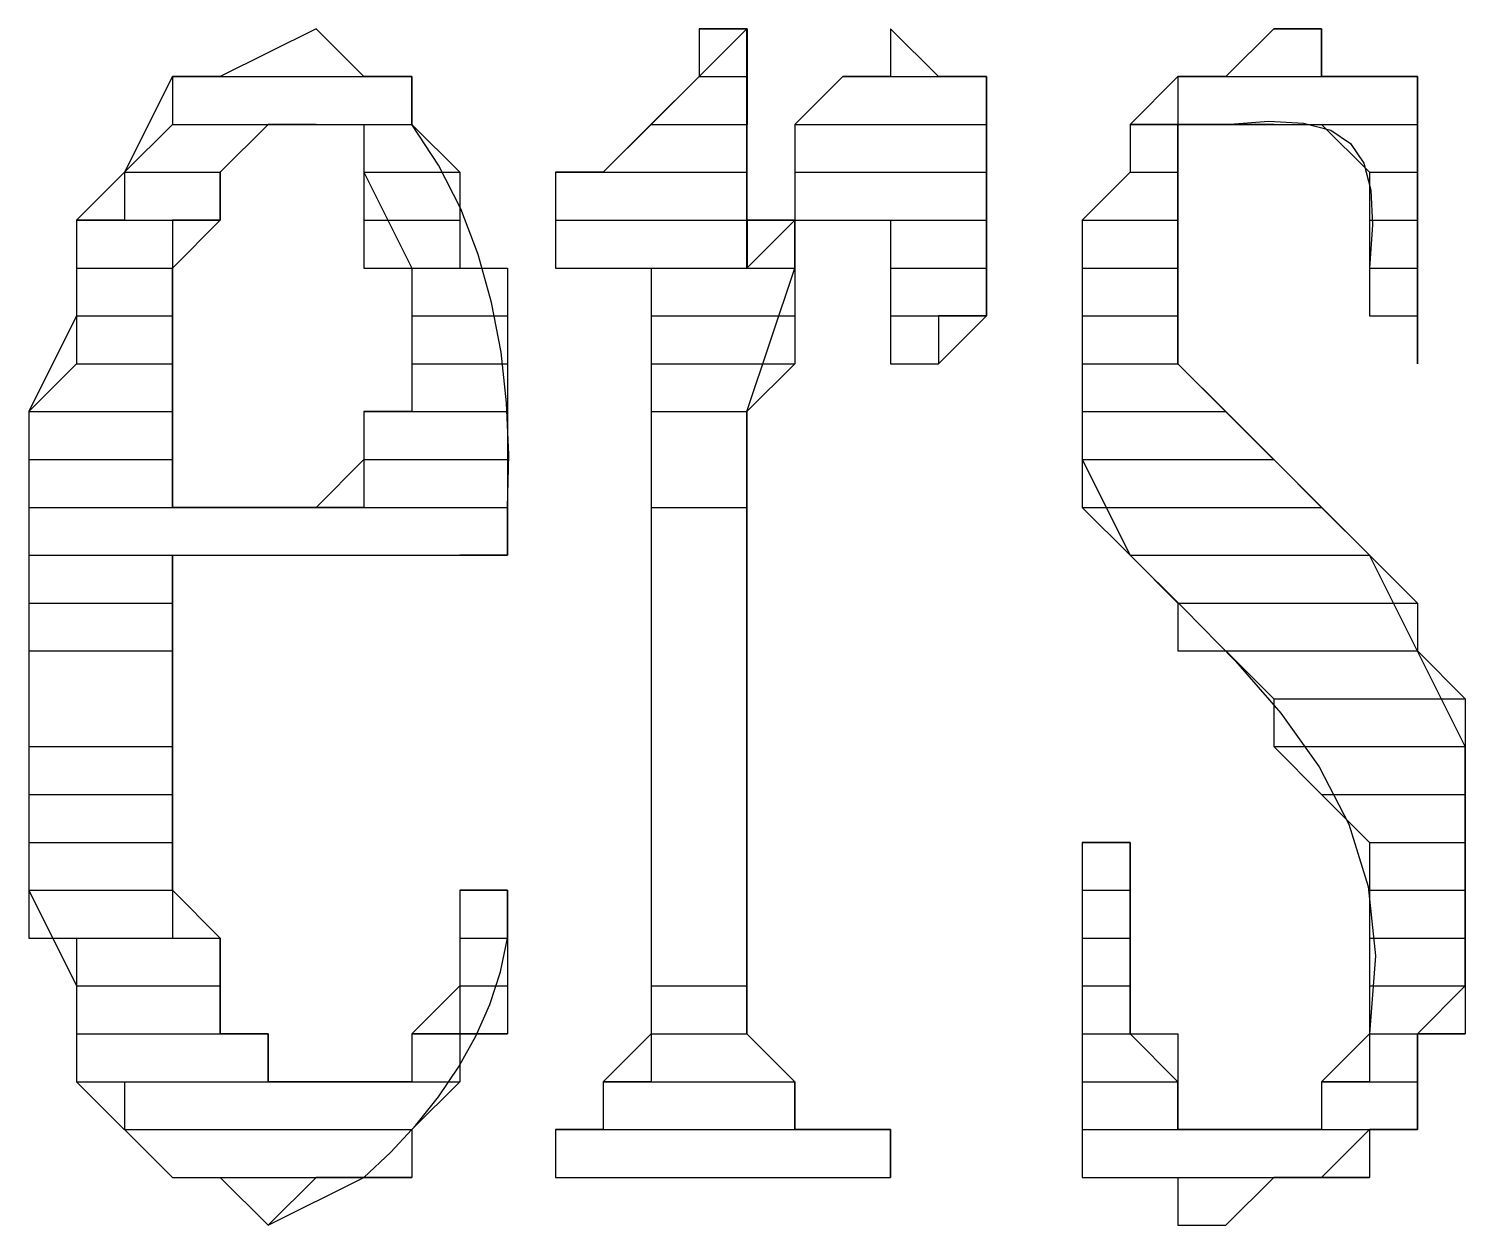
# Model space of a CAD drawing. Header units: metres. Extents: x 45 to 1207, y 17 to 774.
# Drawn here: x 1036.56 to 1043.76, y 38.16 to 44.16 of the extents above; entities that cross this region are included whole.
import ezdxf

# ---------------------------------------------------------------- set-up
doc = ezdxf.new("R2010")
doc.units = ezdxf.units.M

msp = doc.modelspace()

# ---------------------------------------------------------------- linework, layer by layer
for p, q in [((1038, 44.16), (1037.52, 43.92)), ((1038, 44.16), (1037.52, 43.92)), ((1038.24, 43.92), (1038, 44.16)), ((1040.1599, 44.16), (1039.4399, 43.44)), ((1040.16, 44.16), (1039.92, 44.16)), ((1039.92, 44.16), (1039.92, 43.92)), ((1039.92, 44.16), (1040.16, 44.16)), ((1040.1599, 42.96), (1040.1599, 44.16)), ((1040.16, 44.16), (1040.16, 44.16)), ((1040.16, 44.16), (1040.16, 44.16)), ((1040.16, 44.16), (1040.16, 43.92)), ((1041.1199, 43.92), (1040.8799, 44.16)), ((1040.8799, 44.16), (1040.8799, 43.92)), ((1040.88, 44.16), (1040.88, 43.92)), ((1042.7999, 44.16), (1042.5599, 43.92)), ((1042.8, 44.16), (1042.5601, 43.92)), ((1043.0399, 44.16), (1042.7999, 44.16)), ((1042.8, 44.16), (1043.04, 44.16)), ((1042.8, 44.16), (1043.04, 44.16)), ((1042.8, 44.16), (1043.04, 44.16)), ((1042.8, 44.16), (1043.04, 44.16)), ((1043.0399, 43.92), (1043.0399, 44.16)), ((1043.04, 44.16), (1043.04, 43.92)), ((1037.28, 43.92), (1037.0399, 43.44)), ((1037.52, 43.92), (1037.28, 43.92)), ((1037.28, 43.92), (1038.48, 43.92)), ((1037.28, 43.92), (1037.28, 43.68)), ((1037.28, 43.92), (1038.48, 43.92)), ((1037.52, 43.92), (1037.28, 43.92)), ((1037.52, 43.92), (1038.24, 43.92)), ((1037.52, 43.92), (1038.48, 43.92)), ((1037.52, 43.92), (1038.48, 43.92)), ((1037.52, 43.92), (1038.48, 43.92)), ((1038.48, 43.92), (1038.24, 43.92)), ((1038.48, 43.92), (1038.48, 43.68)), ((1038.48, 43.68), (1038.48, 43.92)), ((1039.92, 43.92), (1039.6801, 43.68)), ((1039.92, 43.92), (1040.16, 43.92)), ((1039.92, 43.92), (1040.16, 43.92)), ((1039.92, 43.92), (1040.16, 43.92)), ((1039.92, 43.92), (1040.16, 43.92)), ((1039.92, 43.92), (1040.16, 43.92)), ((1039.92, 43.92), (1040.16, 43.92)), ((1039.92, 43.92), (1040.16, 43.92)), ((1039.92, 43.92), (1040.16, 43.92)), ((1039.92, 43.92), (1040.16, 43.92)), ((1039.92, 43.92), (1040.16, 43.92)), ((1039.92, 43.92), (1040.16, 43.92)), ((1039.92, 43.92), (1040.16, 43.92)), ((1039.92, 43.92), (1040.16, 43.92)), ((1039.92, 43.92), (1040.16, 43.92)), ((1039.92, 43.92), (1040.16, 43.92)), ((1039.92, 43.92), (1040.16, 43.92)), ((1040.16, 43.92), (1040.16, 43.68)), ((1040.6399, 43.92), (1040.3999, 43.68)), ((1040.64, 43.92), (1040.4, 43.68)), ((1040.8799, 43.92), (1040.6399, 43.92)), ((1040.88, 43.92), (1040.64, 43.92)), ((1040.64, 43.92), (1041.12, 43.92)), ((1040.64, 43.92), (1041.36, 43.92)), ((1040.64, 43.92), (1041.36, 43.92)), ((1040.64, 43.92), (1041.36, 43.92)), ((1040.64, 43.92), (1041.36, 43.92)), ((1040.64, 43.92), (1041.36, 43.92)), ((1040.64, 43.92), (1041.36, 43.92)), ((1040.64, 43.92), (1041.36, 43.92)), ((1040.64, 43.92), (1041.36, 43.92)), ((1040.64, 43.92), (1041.36, 43.92)), ((1040.88, 43.92), (1041.12, 43.92)), ((1040.88, 43.92), (1041.12, 43.92)), ((1040.88, 43.92), (1041.12, 43.92)), ((1040.88, 43.92), (1041.12, 43.92)), ((1040.88, 43.92), (1041.12, 43.92)), ((1040.88, 43.92), (1041.12, 43.92)), ((1041.3599, 43.92), (1041.1199, 43.92)), ((1041.3599, 42.72), (1041.3599, 43.92)), ((1041.36, 43.92), (1041.36, 43.68)), ((1042.3199, 43.92), (1042.08, 43.68)), ((1042.5599, 43.92), (1042.3199, 43.92)), ((1042.5601, 43.92), (1042.3201, 43.92)), ((1042.3201, 43.92), (1043.52, 43.92)), ((1042.3201, 43.92), (1043.52, 43.92)), ((1042.3201, 43.92), (1043.52, 43.92)), ((1042.3201, 43.92), (1042.3201, 43.68)), ((1042.3201, 43.92), (1043.52, 43.92)), ((1042.5601, 43.92), (1043.04, 43.92)), ((1042.5601, 43.92), (1043.28, 43.92)), ((1042.5601, 43.92), (1043.28, 43.92)), ((1042.5601, 43.92), (1043.28, 43.92)), ((1042.5601, 43.92), (1043.28, 43.92)), ((1042.5601, 43.92), (1043.52, 43.92)), ((1042.5601, 43.92), (1043.52, 43.92)), ((1042.5601, 43.92), (1043.52, 43.92)), ((1042.5601, 43.92), (1043.52, 43.92)), ((1042.5601, 43.92), (1043.52, 43.92)), ((1043.52, 43.92), (1043.0399, 43.92)), ((1043.52, 43.92), (1043.52, 43.68)), ((1043.52, 42.48), (1043.52, 43.92)), ((1037.28, 43.68), (1037.04, 43.44)), ((1037.28, 43.68), (1038.48, 43.68)), ((1037.28, 43.68), (1037.76, 43.68)), ((1037.28, 43.68), (1038, 43.68)), ((1037.28, 43.68), (1037.76, 43.68)), ((1037.28, 43.68), (1037.76, 43.68)), ((1037.28, 43.68), (1037.76, 43.68)), ((1037.76, 43.68), (1037.52, 43.44)), ((1037.52, 43.44), (1037.76, 43.68)), ((1038, 43.68), (1037.76, 43.68)), ((1037.76, 43.68), (1038.24, 43.68)), ((1038, 43.68), (1038.48, 43.68)), ((1038, 43.68), (1038.48, 43.68)), ((1038, 43.68), (1038.48, 43.68)), ((1038, 43.68), (1038.48, 43.68)), ((1038.24, 43.68), (1038.24, 43.44)), ((1038.24, 43.68), (1038.48, 43.68)), ((1038.24, 43.68), (1038.24, 43.44)), ((1038.48, 43.68), (1038.72, 43.44)), ((1039.6799, 43.68), (1039.4399, 43.44)), ((1039.6799, 43.68), (1040.1599, 43.68)), ((1039.6799, 43.68), (1040.1599, 43.68)), ((1039.6799, 43.68), (1040.1599, 43.68)), ((1039.6801, 43.68), (1040.16, 43.68)), ((1040.1599, 43.68), (1040.1599, 43.44)), ((1040.3999, 43.68), (1040.3999, 43.2)), ((1040.4, 43.68), (1041.36, 43.68)), ((1040.4, 43.68), (1041.36, 43.68)), ((1040.4, 43.68), (1041.36, 43.68)), ((1040.4, 43.68), (1040.4, 43.44)), ((1040.4, 43.68), (1041.36, 43.68)), ((1041.36, 43.68), (1041.36, 43.44)), ((1042.08, 43.68), (1042.5599, 43.68)), ((1042.08, 43.68), (1042.5599, 43.68)), ((1042.08, 43.68), (1042.3199, 43.68)), ((1042.08, 43.68), (1042.5599, 43.68)), ((1042.08, 43.68), (1042.3199, 43.68)), ((1042.08, 43.68), (1042.3199, 43.68)), ((1042.08, 43.68), (1042.08, 43.44)), ((1042.08, 43.68), (1042.3199, 43.68)), ((1042.08, 43.68), (1042.08, 43.44)), ((1042.3201, 43.68), (1042.0801, 43.68)), ((1042.0801, 43.68), (1042.5601, 43.68)), ((1042.5599, 43.68), (1042.3199, 43.68)), ((1042.3199, 43.68), (1042.3199, 43.44)), ((1042.3199, 42.48), (1042.3199, 43.68)), ((1042.3199, 43.68), (1042.5599, 43.68)), ((1042.3201, 43.68), (1043.52, 43.68)), ((1042.3201, 43.68), (1042.8, 43.68)), ((1042.8, 43.68), (1042.5601, 43.68)), ((1042.8, 43.68), (1043.52, 43.68)), ((1042.8, 43.68), (1043.52, 43.68)), ((1043.04, 43.68), (1043.52, 43.68)), ((1043.04, 43.68), (1043.52, 43.68)), ((1043.04, 43.68), (1043.52, 43.68)), ((1043.04, 43.68), (1043.52, 43.68)), ((1043.04, 43.68), (1043.52, 43.68)), ((1043.04, 43.68), (1043.52, 43.68)), ((1043.04, 43.68), (1043.28, 43.44)), ((1043.04, 43.68), (1043.52, 43.68)), ((1043.52, 43.68), (1043.52, 43.44)), ((1037.0399, 43.44), (1036.7999, 43.2)), ((1037.04, 43.44), (1037.52, 43.44)), ((1037.04, 43.44), (1037.52, 43.44)), ((1037.04, 43.44), (1037.52, 43.44)), ((1037.04, 43.44), (1037.52, 43.44)), ((1037.04, 43.44), (1037.52, 43.44)), ((1037.04, 43.44), (1037.04, 43.2)), ((1037.04, 43.44), (1037.52, 43.44)), ((1037.52, 43.44), (1037.52, 43.2)), ((1037.52, 43.2), (1037.52, 43.44)), ((1038.24, 43.44), (1038.72, 43.44)), ((1038.24, 43.44), (1038.72, 43.44)), ((1038.24, 43.44), (1038.72, 43.44)), ((1038.24, 43.44), (1038.72, 43.44)), ((1038.24, 43.44), (1038.72, 43.44)), ((1038.24, 43.44), (1038.24, 43.2)), ((1038.24, 43.44), (1038.72, 43.44)), ((1038.24, 43.44), (1038.48, 42.96)), ((1038.72, 43.44), (1038.72, 43.2)), ((1039.4399, 43.44), (1039.2, 43.44)), ((1039.2, 43.44), (1040.1599, 43.44)), ((1039.2, 43.44), (1039.2, 43.2)), ((1039.2, 43.44), (1040.1599, 43.44)), ((1039.4399, 43.44), (1039.2, 43.44)), ((1039.2, 43.44), (1039.2, 42.96)), ((1039.4399, 43.44), (1040.1599, 43.44)), ((1039.4399, 43.44), (1040.1599, 43.44)), ((1039.4399, 43.44), (1040.1599, 43.44)), ((1039.4399, 43.44), (1040.1599, 43.44)), ((1040.1599, 43.44), (1040.1599, 43.2)), ((1040.4, 43.44), (1041.36, 43.44)), ((1040.4, 43.44), (1041.36, 43.44)), ((1040.4, 43.44), (1041.36, 43.44)), ((1040.4, 43.44), (1041.36, 43.44)), ((1040.4, 43.44), (1041.36, 43.44)), ((1040.4, 43.44), (1040.4, 43.2)), ((1040.4, 43.44), (1041.36, 43.44)), ((1041.36, 43.44), (1041.36, 43.2)), ((1042.08, 43.44), (1041.84, 43.2)), ((1042.08, 43.44), (1041.84, 43.2)), ((1042.08, 43.44), (1042.3199, 43.44)), ((1042.08, 43.44), (1042.3199, 43.44)), ((1042.08, 43.44), (1042.3199, 43.44)), ((1042.08, 43.44), (1042.3199, 43.44)), ((1042.08, 43.44), (1042.3199, 43.44)), ((1042.08, 43.44), (1042.3199, 43.44)), ((1042.3199, 43.44), (1042.3199, 43.2)), ((1043.28, 43.44), (1043.52, 43.44)), ((1043.28, 43.44), (1043.52, 43.44)), ((1043.28, 43.44), (1043.52, 43.44)), ((1043.28, 43.44), (1043.52, 43.44)), ((1043.28, 43.44), (1043.52, 43.44)), ((1043.28, 43.44), (1043.28, 43.2)), ((1043.28, 43.44), (1043.52, 43.44)), ((1043.52, 43.44), (1043.52, 43.2)), ((1036.7999, 43.2), (1036.7999, 42.72)), ((1037.04, 43.2), (1036.8, 43.2)), ((1036.8, 43.2), (1037.28, 43.2)), ((1036.8, 43.2), (1036.8, 42.96)), ((1036.8, 43.2), (1037.28, 43.2)), ((1037.04, 43.2), (1037.52, 43.2)), ((1037.04, 43.2), (1037.52, 43.2)), ((1037.52, 43.2), (1037.28, 43.2)), ((1037.28, 43.2), (1037.28, 42.96)), ((1037.28, 42.96), (1037.52, 43.2)), ((1038.24, 43.2), (1038.72, 43.2)), ((1038.24, 43.2), (1038.72, 43.2)), ((1038.24, 43.2), (1038.72, 43.2)), ((1038.24, 43.2), (1038.24, 42.96)), ((1038.24, 43.2), (1038.72, 43.2)), ((1038.72, 43.2), (1038.72, 42.96)), ((1039.2, 43.2), (1040.1599, 43.2)), ((1039.2, 43.2), (1040.1599, 43.2)), ((1039.2, 43.2), (1040.1599, 43.2)), ((1039.2, 43.2), (1040.1599, 43.2)), ((1039.2, 43.2), (1040.1599, 43.2)), ((1039.2, 43.2), (1040.1599, 43.2)), ((1039.2, 43.2), (1040.1599, 43.2)), ((1039.2, 43.2), (1040.1599, 43.2)), ((1039.2, 43.2), (1040.1599, 43.2)), ((1039.2, 43.2), (1040.1599, 43.2)), ((1039.2, 43.2), (1040.1599, 43.2)), ((1039.2, 43.2), (1039.2, 42.96)), ((1039.2, 43.2), (1040.1599, 43.2)), ((1040.1599, 43.2), (1040.1599, 42.96)), ((1040.3999, 43.2), (1040.1599, 42.96)), ((1040.4, 43.2), (1040.16, 43.2)), ((1040.16, 43.2), (1040.4, 43.2)), ((1040.16, 43.2), (1040.4, 43.2)), ((1040.16, 43.2), (1040.16, 42.96)), ((1040.16, 43.2), (1040.4, 43.2)), ((1040.3999, 42.96), (1040.3999, 43.2)), ((1040.3999, 43.2), (1040.8799, 43.2)), ((1040.4, 43.2), (1041.36, 43.2)), ((1040.4, 43.2), (1040.64, 43.2)), ((1040.4, 43.2), (1040.64, 43.2)), ((1040.4, 43.2), (1040.64, 43.2)), ((1040.4, 43.2), (1040.64, 43.2)), ((1040.4, 43.2), (1040.64, 43.2)), ((1040.4, 43.2), (1040.64, 43.2)), ((1040.4, 43.2), (1040.64, 43.2)), ((1040.4, 43.2), (1040.4, 42.96)), ((1040.64, 43.2), (1041.36, 43.2)), ((1040.64, 43.2), (1041.36, 43.2)), ((1040.64, 43.2), (1041.36, 43.2)), ((1040.64, 43.2), (1041.36, 43.2)), ((1040.64, 43.2), (1041.36, 43.2)), ((1040.64, 43.2), (1041.36, 43.2)), ((1040.64, 43.2), (1041.36, 43.2)), ((1040.64, 43.2), (1041.36, 43.2)), ((1040.8799, 43.2), (1040.8799, 42.48)), ((1040.88, 43.2), (1041.36, 43.2)), ((1040.88, 43.2), (1041.36, 43.2)), ((1040.88, 43.2), (1040.88, 42.96)), ((1040.88, 43.2), (1041.36, 43.2)), ((1041.36, 43.2), (1041.36, 42.96)), ((1041.84, 43.2), (1042.3199, 43.2)), ((1041.84, 43.2), (1042.3199, 43.2)), ((1041.84, 43.2), (1042.3199, 43.2)), ((1041.84, 43.2), (1042.3199, 43.2)), ((1041.84, 43.2), (1042.3199, 43.2)), ((1041.84, 43.2), (1041.84, 42.96)), ((1041.84, 43.2), (1042.3199, 43.2)), ((1041.84, 43.2), (1041.84, 42)), ((1042.3199, 43.2), (1042.3199, 42.96)), ((1043.28, 43.2), (1043.52, 43.2)), ((1043.28, 43.2), (1043.52, 43.2)), ((1043.28, 43.2), (1043.52, 43.2)), ((1043.28, 43.2), (1043.52, 43.2)), ((1043.28, 43.2), (1043.52, 43.2)), ((1043.28, 43.2), (1043.28, 42.96)), ((1043.28, 43.2), (1043.52, 43.2)), ((1043.52, 43.2), (1043.52, 42.96)), ((1036.8, 42.96), (1037.28, 42.96)), ((1036.8, 42.96), (1037.28, 42.96)), ((1036.8, 42.96), (1037.28, 42.96)), ((1036.8, 42.96), (1036.8, 42.72)), ((1036.8, 42.96), (1037.28, 42.96)), ((1037.28, 42.96), (1037.28, 42.72)), ((1037.28, 41.76), (1037.28, 42.96)), ((1038.24, 42.96), (1038.72, 42.96)), ((1038.24, 42.96), (1038.96, 42.96)), ((1038.24, 42.96), (1038.96, 42.96)), ((1038.48, 42.96), (1038.48, 42.72)), ((1038.48, 42.96), (1038.96, 42.96)), ((1038.48, 42.96), (1038.48, 42.48)), ((1038.96, 42.96), (1038.96, 42.72)), ((1039.2, 42.96), (1040.1599, 42.96)), ((1039.2, 42.96), (1040.1599, 42.96)), ((1039.2, 42.96), (1040.1599, 42.96)), ((1039.2, 42.96), (1040.1599, 42.96)), ((1039.2, 42.96), (1040.1599, 42.96)), ((1039.2, 42.96), (1039.6799, 42.96)), ((1039.4399, 42.96), (1040.1599, 42.96)), ((1039.4399, 42.96), (1040.1599, 42.96)), ((1039.4399, 42.96), (1040.1599, 42.96)), ((1039.4399, 42.96), (1040.1599, 42.96)), ((1039.4399, 42.96), (1040.1599, 42.96)), ((1039.4399, 42.96), (1040.1599, 42.96)), ((1039.4399, 42.96), (1040.1599, 42.96)), ((1039.4399, 42.96), (1040.1599, 42.96)), ((1039.6799, 42.96), (1040.1599, 42.96)), ((1039.6799, 42.96), (1040.1599, 42.96)), ((1039.6799, 42.96), (1040.1599, 42.96)), ((1039.6799, 42.96), (1040.1599, 42.96)), ((1039.6799, 42.96), (1039.6799, 42.72)), ((1039.6799, 42.96), (1040.3999, 42.96)), ((1039.6799, 42.96), (1039.6799, 39.12)), ((1040.1599, 42.24), (1040.3999, 42.96)), ((1040.16, 42.96), (1040.4, 42.96)), ((1040.16, 42.96), (1040.4, 42.96)), ((1040.16, 42.96), (1040.4, 42.96)), ((1040.16, 42.96), (1040.4, 42.96)), ((1040.16, 42.96), (1040.4, 42.96)), ((1040.16, 42.96), (1040.4, 42.96)), ((1040.16, 42.96), (1040.4, 42.96)), ((1040.16, 42.96), (1040.4, 42.96)), ((1040.16, 42.96), (1040.4, 42.96)), ((1040.16, 42.96), (1040.4, 42.96)), ((1040.16, 42.96), (1040.4, 42.96)), ((1040.16, 42.96), (1040.4, 42.96)), ((1040.16, 42.96), (1040.4, 42.96)), ((1040.16, 42.96), (1040.4, 42.96)), ((1040.16, 42.96), (1040.4, 42.96)), ((1040.16, 42.96), (1040.4, 42.96)), ((1040.16, 42.96), (1040.4, 42.96)), ((1040.16, 42.96), (1040.16, 42.96)), ((1040.3999, 42.96), (1040.3999, 42.72)), ((1040.88, 42.96), (1041.36, 42.96)), ((1040.88, 42.96), (1041.36, 42.96)), ((1040.88, 42.96), (1041.36, 42.96)), ((1040.88, 42.96), (1041.36, 42.96)), ((1040.88, 42.96), (1041.36, 42.96)), ((1040.88, 42.96), (1041.36, 42.96)), ((1040.88, 42.96), (1041.36, 42.96)), ((1040.88, 42.96), (1041.36, 42.96)), ((1040.88, 42.96), (1041.36, 42.96)), ((1040.88, 42.96), (1041.36, 42.96)), ((1040.88, 42.96), (1041.36, 42.96)), ((1040.88, 42.96), (1041.36, 42.96)), ((1040.88, 42.96), (1041.36, 42.96)), ((1040.88, 42.96), (1041.36, 42.96)), ((1040.88, 42.96), (1041.36, 42.96)), ((1040.88, 42.96), (1041.36, 42.96)), ((1040.88, 42.96), (1041.36, 42.96)), ((1040.88, 42.96), (1040.88, 42.72)), ((1040.88, 42.96), (1041.36, 42.96)), ((1041.36, 42.96), (1041.36, 42.72)), ((1041.84, 42.96), (1042.3199, 42.96)), ((1041.84, 42.96), (1042.3199, 42.96)), ((1041.84, 42.96), (1042.3199, 42.96)), ((1041.84, 42.96), (1042.3199, 42.96)), ((1041.84, 42.96), (1042.3199, 42.96)), ((1041.84, 42.96), (1041.84, 42.72)), ((1041.84, 42.96), (1042.3199, 42.96)), ((1042.3199, 42.96), (1042.3199, 42.72)), ((1043.2799, 42.96), (1043.2799, 42.72)), ((1043.28, 42.96), (1043.52, 42.96)), ((1043.28, 42.96), (1043.52, 42.96)), ((1043.28, 42.96), (1043.52, 42.96)), ((1043.28, 42.96), (1043.52, 42.96)), ((1043.28, 42.96), (1043.52, 42.96)), ((1043.28, 42.96), (1043.28, 42.72)), ((1043.28, 42.96), (1043.52, 42.96)), ((1043.52, 42.96), (1043.52, 42.72)), ((1036.7999, 42.72), (1036.5599, 42.24)), ((1036.8, 42.72), (1037.28, 42.72)), ((1036.8, 42.72), (1037.28, 42.72)), ((1036.8, 42.72), (1037.28, 42.72)), ((1036.8, 42.72), (1036.8, 42.48)), ((1036.8, 42.72), (1037.28, 42.72)), ((1037.28, 42.72), (1037.28, 42.48)), ((1038.48, 42.72), (1038.96, 42.72)), ((1038.48, 42.72), (1038.96, 42.72)), ((1038.48, 42.72), (1038.96, 42.72)), ((1038.48, 42.72), (1038.48, 42.48)), ((1038.48, 42.72), (1038.96, 42.72)), ((1038.96, 42.72), (1038.96, 42.48)), ((1039.6799, 42.72), (1040.3999, 42.72)), ((1039.6799, 42.72), (1040.3999, 42.72)), ((1039.6799, 42.72), (1040.3999, 42.72)), ((1039.6799, 42.72), (1040.3999, 42.72)), ((1039.6799, 42.72), (1040.3999, 42.72)), ((1039.6799, 42.72), (1040.3999, 42.72)), ((1039.6799, 42.72), (1040.3999, 42.72)), ((1039.6799, 42.72), (1039.6799, 42.48)), ((1039.6799, 42.72), (1040.3999, 42.72)), ((1040.3999, 42.72), (1040.3999, 42.48)), ((1040.88, 42.72), (1041.36, 42.72)), ((1040.88, 42.72), (1041.36, 42.72)), ((1040.88, 42.72), (1041.36, 42.72)), ((1040.88, 42.72), (1041.36, 42.72)), ((1040.88, 42.72), (1041.36, 42.72)), ((1040.88, 42.72), (1041.12, 42.72)), ((1040.88, 42.72), (1041.36, 42.72)), ((1040.88, 42.72), (1040.88, 42.48)), ((1040.88, 42.72), (1041.12, 42.72)), ((1041.1199, 42.48), (1041.3599, 42.72)), ((1041.36, 42.72), (1041.12, 42.72)), ((1041.12, 42.72), (1041.12, 42.48)), ((1041.84, 42.72), (1042.3199, 42.72)), ((1041.84, 42.72), (1042.3199, 42.72)), ((1041.84, 42.72), (1042.3199, 42.72)), ((1041.84, 42.72), (1042.3199, 42.72)), ((1041.84, 42.72), (1042.3199, 42.72)), ((1041.84, 42.72), (1042.3199, 42.72)), ((1041.84, 42.72), (1042.3199, 42.72)), ((1041.84, 42.72), (1042.3199, 42.72)), ((1041.84, 42.72), (1042.3199, 42.72)), ((1041.84, 42.72), (1042.3199, 42.72)), ((1041.84, 42.72), (1042.3199, 42.72)), ((1041.84, 42.72), (1041.84, 42.48)), ((1041.84, 42.72), (1042.3199, 42.72)), ((1042.3199, 42.72), (1042.3199, 42.48)), ((1043.2799, 42.72), (1043.52, 42.72)), ((1043.28, 42.72), (1043.52, 42.72)), ((1043.28, 42.72), (1043.52, 42.72)), ((1043.28, 42.72), (1043.52, 42.72)), ((1043.28, 42.72), (1043.52, 42.72)), ((1043.28, 42.72), (1043.52, 42.72)), ((1043.28, 42.72), (1043.52, 42.72)), ((1043.28, 42.72), (1043.52, 42.72)), ((1043.52, 42.72), (1043.52, 42.72)), ((1043.52, 42.72), (1043.52, 42.72)), ((1043.52, 42.72), (1043.52, 42.72)), ((1043.52, 42.72), (1043.52, 42.72)), ((1043.52, 42.72), (1043.52, 42.48)), ((1043.52, 42.72), (1043.52, 42.48)), ((1036.8, 42.48), (1036.5601, 42.24)), ((1036.8, 42.48), (1037.28, 42.48)), ((1036.8, 42.48), (1037.28, 42.48)), ((1037.28, 42.48), (1037.28, 42.24)), ((1038.48, 42.48), (1038.96, 42.48)), ((1038.48, 42.48), (1038.48, 42.24)), ((1038.48, 42.48), (1038.96, 42.48)), ((1038.48, 42.48), (1038.48, 42.24)), ((1038.96, 42.48), (1038.96, 42.24)), ((1039.6799, 42.48), (1040.3999, 42.48)), ((1039.6799, 42.48), (1040.3999, 42.48)), ((1039.6799, 42.48), (1040.3999, 42.48)), ((1039.6799, 42.48), (1040.3999, 42.48)), ((1039.6799, 42.48), (1040.3999, 42.48)), ((1039.6799, 42.48), (1039.6799, 42.24)), ((1039.6799, 42.48), (1040.3999, 42.48)), ((1040.3999, 42.48), (1040.1599, 42.24)), ((1040.8799, 42.48), (1041.1199, 42.48)), ((1040.88, 42.48), (1041.12, 42.48)), ((1040.88, 42.48), (1041.12, 42.48)), ((1040.88, 42.48), (1041.12, 42.48)), ((1040.88, 42.48), (1041.12, 42.48)), ((1041.84, 42.48), (1042.3199, 42.48)), ((1041.84, 42.48), (1042.3199, 42.48)), ((1041.84, 42.48), (1042.3199, 42.48)), ((1041.84, 42.48), (1042.3199, 42.48)), ((1041.84, 42.48), (1042.3199, 42.48)), ((1041.84, 42.48), (1041.84, 42.24)), ((1041.84, 42.48), (1042.3199, 42.48)), ((1042.3199, 42.48), (1042.5599, 42.24)), ((1043.2799, 41.52), (1042.3199, 42.48)), ((1036.5599, 42.24), (1036.5599, 39.84)), ((1036.5601, 42.24), (1037.28, 42.24)), ((1036.5601, 42.24), (1037.28, 42.24)), ((1036.5601, 42.24), (1037.28, 42.24)), ((1036.5601, 42.24), (1037.28, 42.24)), ((1036.5601, 42.24), (1037.28, 42.24)), ((1036.5601, 42.24), (1037.28, 42.24)), ((1036.5601, 42.24), (1037.28, 42.24)), ((1036.5601, 42.24), (1037.28, 42.24)), ((1036.5601, 42.24), (1037.28, 42.24)), ((1036.5601, 42.24), (1036.5601, 42)), ((1036.5601, 42.24), (1037.28, 42.24)), ((1037.28, 42.24), (1037.28, 42)), ((1038.48, 42.24), (1038.24, 42.24)), ((1038.24, 42.24), (1038.96, 42.24)), ((1038.24, 42.24), (1038.96, 42.24)), ((1038.24, 42.24), (1038.96, 42.24)), ((1038.24, 42.24), (1038.96, 42.24)), ((1038.24, 42.24), (1038.96, 42.24)), ((1038.24, 42.24), (1038.24, 42)), ((1038.24, 42.24), (1038.96, 42.24)), ((1038.48, 42.24), (1038.24, 42.24)), ((1038.24, 42.24), (1038.24, 42)), ((1038.48, 42.24), (1038.96, 42.24)), ((1038.48, 42.24), (1038.96, 42.24)), ((1038.48, 42.24), (1038.96, 42.24)), ((1038.48, 42.24), (1038.96, 42.24)), ((1038.96, 42.24), (1038.96, 42)), ((1039.6799, 42.24), (1040.1599, 42.24)), ((1039.6799, 42.24), (1039.6799, 41.76)), ((1039.6799, 42.24), (1040.1599, 42.24)), ((1040.1599, 42.24), (1040.1599, 41.76)), ((1040.1599, 41.76), (1040.1599, 42.24)), ((1041.84, 42.24), (1042.5599, 42.24)), ((1041.84, 42.24), (1041.84, 42)), ((1041.84, 42.24), (1042.5599, 42.24)), ((1042.5599, 42.24), (1042.7999, 42)), ((1036.5601, 42), (1037.28, 42)), ((1036.5601, 42), (1037.28, 42)), ((1036.5601, 42), (1037.28, 42)), ((1036.5601, 42), (1037.28, 42)), ((1036.5601, 42), (1037.28, 42)), ((1036.5601, 42), (1037.28, 42)), ((1036.5601, 42), (1037.28, 42)), ((1036.5601, 42), (1036.5601, 41.76)), ((1036.5601, 42), (1037.28, 42)), ((1037.28, 42), (1037.28, 41.76)), ((1038.24, 42), (1038, 41.76)), ((1038.24, 42), (1038.96, 42)), ((1038.24, 42), (1038.96, 42)), ((1038.24, 42), (1038.96, 42)), ((1038.24, 42), (1038.96, 42)), ((1038.24, 42), (1038.96, 42)), ((1038.24, 42), (1038.96, 42)), ((1038.24, 42), (1038.96, 42)), ((1038.24, 42), (1038.24, 41.76)), ((1038.24, 42), (1038.96, 42)), ((1038.96, 42), (1038.96, 41.76)), ((1041.84, 42), (1042.7999, 42)), ((1041.84, 42), (1042.7999, 42)), ((1041.84, 42), (1042.7999, 42)), ((1041.84, 42), (1041.84, 41.76)), ((1041.84, 42), (1042.7999, 42)), ((1041.84, 42), (1042.08, 41.52)), ((1042.7999, 42), (1043.0399, 41.76)), ((1036.5601, 41.76), (1037.28, 41.76)), ((1036.5601, 41.76), (1037.28, 41.76)), ((1036.5601, 41.76), (1037.28, 41.76)), ((1036.5601, 41.76), (1037.28, 41.76)), ((1036.5601, 41.76), (1037.28, 41.76)), ((1036.5601, 41.76), (1037.28, 41.76)), ((1036.5601, 41.76), (1037.28, 41.76)), ((1036.5601, 41.76), (1037.28, 41.76)), ((1036.5601, 41.76), (1037.28, 41.76)), ((1036.5601, 41.76), (1037.52, 41.76)), ((1036.5601, 41.76), (1037.52, 41.76)), ((1036.5601, 41.76), (1038.9601, 41.76)), ((1036.5601, 41.76), (1038.9601, 41.76)), ((1036.5601, 41.76), (1038.9601, 41.76)), ((1036.5601, 41.76), (1038.9601, 41.76)), ((1036.5601, 41.76), (1036.5601, 41.52)), ((1036.5601, 41.76), (1038.9601, 41.76)), ((1038, 41.76), (1037.28, 41.76)), ((1037.52, 41.76), (1037.76, 41.76)), ((1038, 41.76), (1037.76, 41.76)), ((1037.76, 41.76), (1038.96, 41.76)), ((1037.76, 41.76), (1038.96, 41.76)), ((1037.76, 41.76), (1038.96, 41.76)), ((1038.24, 41.76), (1038, 41.76)), ((1038, 41.76), (1038.96, 41.76)), ((1038, 41.76), (1038.96, 41.76)), ((1038, 41.76), (1038.96, 41.76)), ((1038, 41.76), (1038.96, 41.76)), ((1038, 41.76), (1038.96, 41.76)), ((1038, 41.76), (1038.96, 41.76)), ((1038.24, 41.76), (1038.96, 41.76)), ((1038.24, 41.76), (1038.96, 41.76)), ((1038.96, 41.52), (1038.96, 41.76)), ((1038.9601, 41.76), (1038.9601, 41.52)), ((1039.6799, 41.76), (1040.1599, 41.76)), ((1039.6799, 41.76), (1039.6799, 39.36)), ((1039.6799, 41.76), (1040.1599, 41.76)), ((1040.1599, 41.76), (1040.1599, 39.36)), ((1040.1599, 39.12), (1040.1599, 41.76)), ((1041.84, 41.76), (1043.0399, 41.76)), ((1041.84, 41.76), (1042.08, 41.52)), ((1041.84, 41.76), (1043.0399, 41.76)), ((1043.0399, 41.76), (1043.2799, 41.52)), ((1036.5601, 41.52), (1038.9601, 41.52)), ((1036.5601, 41.52), (1038.9601, 41.52)), ((1036.5601, 41.52), (1038.9601, 41.52)), ((1036.5601, 41.52), (1038.7201, 41.52)), ((1036.5601, 41.52), (1038.9601, 41.52)), ((1036.5601, 41.52), (1037.28, 41.52)), ((1036.5601, 41.52), (1037.28, 41.52)), ((1036.5601, 41.52), (1036.5601, 41.28)), ((1036.5601, 41.52), (1037.28, 41.52)), ((1037.28, 41.52), (1038.72, 41.52)), ((1037.28, 41.52), (1037.28, 41.28)), ((1037.28, 39.84), (1037.28, 41.52)), ((1037.28, 41.52), (1038.72, 41.52)), ((1038.72, 41.52), (1038.96, 41.52)), ((1038.9601, 41.52), (1038.7201, 41.52)), ((1042.08, 41.52), (1043.2799, 41.52)), ((1042.08, 41.52), (1043.2799, 41.52)), ((1042.08, 41.52), (1043.2799, 41.52)), ((1042.08, 41.52), (1042.3199, 41.28)), ((1042.08, 41.52), (1043.2799, 41.52)), ((1043.2799, 41.52), (1043.5199, 41.28)), ((1043.76, 40.56), (1043.2799, 41.52)), ((1036.5601, 41.28), (1037.28, 41.28)), ((1036.5601, 41.28), (1037.28, 41.28)), ((1036.5601, 41.28), (1037.28, 41.28)), ((1036.5601, 41.28), (1036.5601, 41.04)), ((1036.5601, 41.28), (1037.28, 41.28)), ((1037.28, 41.28), (1037.28, 41.04)), ((1042.3199, 41.28), (1043.5199, 41.28)), ((1042.3201, 41.28), (1042.3201, 41.04)), ((1042.3201, 41.28), (1043.52, 41.28)), ((1043.52, 41.28), (1043.52, 41.04)), ((1036.5601, 41.04), (1037.28, 41.04)), ((1036.5601, 41.04), (1037.28, 41.04)), ((1036.5601, 41.04), (1037.28, 41.04)), ((1036.5601, 41.04), (1036.5601, 40.56)), ((1036.5601, 41.04), (1037.28, 41.04)), ((1037.28, 41.04), (1037.28, 40.56)), ((1042.3201, 41.04), (1043.52, 41.04)), ((1042.3201, 41.04), (1043.52, 41.04)), ((1042.3201, 41.04), (1043.52, 41.04)), ((1042.5601, 41.04), (1042.8, 40.8)), ((1042.5601, 41.04), (1043.52, 41.04)), ((1043.52, 41.04), (1043.76, 40.8)), ((1042.8, 40.8), (1043.76, 40.8)), ((1042.8, 40.8), (1042.8, 40.56)), ((1042.8, 40.8), (1043.76, 40.8)), ((1043.76, 40.8), (1043.76, 40.56)), ((1036.5601, 40.56), (1037.28, 40.56)), ((1036.5601, 40.56), (1036.5601, 40.32)), ((1036.5601, 40.56), (1037.28, 40.56)), ((1037.28, 40.56), (1037.28, 40.32)), ((1042.8, 40.56), (1043.76, 40.56)), ((1042.8, 40.56), (1043.04, 40.32)), ((1042.8, 40.56), (1043.76, 40.56)), ((1043.76, 40.56), (1043.76, 40.32)), ((1043.76, 39.36), (1043.76, 40.56)), ((1036.5601, 40.32), (1037.28, 40.32)), ((1036.5601, 40.32), (1036.5601, 40.08)), ((1036.5601, 40.32), (1037.28, 40.32)), ((1037.28, 40.32), (1037.28, 40.08)), ((1043.04, 40.32), (1043.76, 40.32)), ((1043.04, 40.32), (1043.28, 40.08)), ((1043.04, 40.32), (1043.76, 40.32)), ((1043.76, 40.32), (1043.76, 40.08)), ((1036.5601, 40.08), (1037.28, 40.08)), ((1036.5601, 40.08), (1036.5601, 39.84)), ((1036.5601, 40.08), (1037.28, 40.08)), ((1037.28, 40.08), (1037.28, 39.84)), ((1041.84, 40.08), (1041.84, 40.08)), ((1041.84, 40.08), (1041.84, 40.08)), ((1041.84, 40.08), (1041.84, 40.08)), ((1041.84, 40.08), (1042.08, 40.08)), ((1041.84, 40.08), (1042.08, 40.08)), ((1041.84, 40.08), (1042.08, 40.08)), ((1041.84, 40.08), (1042.08, 40.08)), ((1041.84, 40.08), (1042.08, 40.08)), ((1041.84, 40.08), (1042.08, 40.08)), ((1041.84, 40.08), (1041.84, 39.84)), ((1041.84, 40.08), (1042.08, 40.08)), ((1042.08, 40.08), (1041.84, 40.08)), ((1041.84, 40.08), (1041.84, 38.64)), ((1042.08, 40.08), (1042.08, 39.84)), ((1042.08, 39.12), (1042.08, 40.08)), ((1043.28, 40.08), (1043.76, 40.08)), ((1043.28, 40.08), (1043.76, 40.08)), ((1043.28, 40.08), (1043.76, 40.08)), ((1043.28, 40.08), (1043.76, 40.08)), ((1043.28, 40.08), (1043.76, 40.08)), ((1043.28, 40.08), (1043.76, 40.08)), ((1043.28, 40.08), (1043.76, 40.08)), ((1043.28, 40.08), (1043.76, 40.08)), ((1043.28, 40.08), (1043.76, 40.08)), ((1043.28, 40.08), (1043.76, 40.08)), ((1043.28, 40.08), (1043.76, 40.08)), ((1043.28, 40.08), (1043.28, 39.84)), ((1043.28, 40.08), (1043.76, 40.08)), ((1043.76, 40.08), (1043.76, 39.84)), ((1036.5599, 39.84), (1036.7999, 39.36)), ((1036.5601, 39.84), (1037.28, 39.84)), ((1036.5601, 39.84), (1037.28, 39.84)), ((1036.5601, 39.84), (1037.28, 39.84)), ((1036.5601, 39.84), (1037.28, 39.84)), ((1036.5601, 39.84), (1037.28, 39.84)), ((1036.5601, 39.84), (1037.28, 39.84)), ((1036.5601, 39.84), (1037.28, 39.84)), ((1036.5601, 39.84), (1037.28, 39.84)), ((1036.5601, 39.84), (1037.28, 39.84)), ((1036.5601, 39.84), (1036.5601, 39.6)), ((1036.5601, 39.84), (1037.28, 39.84)), ((1037.28, 39.84), (1037.28, 39.6)), ((1037.52, 39.6), (1037.28, 39.84)), ((1038.96, 39.84), (1038.72, 39.84)), ((1038.72, 39.84), (1038.72, 39.6)), ((1038.72, 39.84), (1038.96, 39.84)), ((1038.96, 39.84), (1038.72, 39.84)), ((1038.72, 39.84), (1038.72, 39.36)), ((1038.96, 39.84), (1038.96, 39.84)), ((1038.96, 39.84), (1038.96, 39.84)), ((1038.96, 39.84), (1038.96, 39.6)), ((1038.96, 39.6), (1038.96, 39.84)), ((1041.84, 39.84), (1042.08, 39.84)), ((1041.84, 39.84), (1042.08, 39.84)), ((1041.84, 39.84), (1042.08, 39.84)), ((1041.84, 39.84), (1041.84, 39.6)), ((1041.84, 39.84), (1042.08, 39.84)), ((1042.08, 39.84), (1042.08, 39.6)), ((1043.28, 39.84), (1043.76, 39.84)), ((1043.28, 39.84), (1043.76, 39.84)), ((1043.28, 39.84), (1043.76, 39.84)), ((1043.28, 39.84), (1043.28, 39.6)), ((1043.28, 39.84), (1043.76, 39.84)), ((1043.76, 39.84), (1043.76, 39.6)), ((1036.5601, 39.6), (1037.28, 39.6)), ((1036.5601, 39.6), (1037.28, 39.6)), ((1036.5601, 39.6), (1037.28, 39.6)), ((1036.5601, 39.6), (1037.52, 39.6)), ((1036.5601, 39.6), (1037.52, 39.6)), ((1036.8, 39.6), (1036.8, 39.36)), ((1036.8, 39.6), (1037.52, 39.6)), ((1037.52, 39.6), (1037.52, 39.36)), ((1037.52, 39.12), (1037.52, 39.6)), ((1038.72, 39.6), (1038.96, 39.6)), ((1038.72, 39.6), (1038.96, 39.6)), ((1038.72, 39.6), (1038.96, 39.6)), ((1038.72, 39.6), (1038.96, 39.6)), ((1038.72, 39.6), (1038.96, 39.6)), ((1038.72, 39.6), (1038.72, 39.36)), ((1038.72, 39.6), (1038.96, 39.6)), ((1038.96, 39.6), (1038.96, 39.36)), ((1041.84, 39.6), (1042.08, 39.6)), ((1041.84, 39.6), (1042.08, 39.6)), ((1041.84, 39.6), (1042.08, 39.6)), ((1041.84, 39.6), (1042.08, 39.6)), ((1041.84, 39.6), (1042.08, 39.6)), ((1041.84, 39.6), (1041.84, 39.36)), ((1041.84, 39.6), (1042.08, 39.6)), ((1042.08, 39.6), (1042.08, 39.36)), ((1043.28, 39.6), (1043.76, 39.6)), ((1043.28, 39.6), (1043.76, 39.6)), ((1043.28, 39.6), (1043.76, 39.6)), ((1043.28, 39.6), (1043.76, 39.6)), ((1043.28, 39.6), (1043.76, 39.6)), ((1043.28, 39.6), (1043.28, 39.36)), ((1043.28, 39.6), (1043.76, 39.6)), ((1043.76, 39.6), (1043.76, 39.36)), ((1036.7999, 39.36), (1036.7999, 38.88)), ((1036.8, 39.36), (1037.52, 39.36)), ((1036.8, 39.36), (1037.52, 39.36)), ((1036.8, 39.36), (1037.52, 39.36)), ((1036.8, 39.36), (1037.52, 39.36)), ((1036.8, 39.36), (1037.52, 39.36)), ((1036.8, 39.36), (1036.8, 39.12)), ((1036.8, 39.36), (1037.52, 39.36)), ((1037.52, 39.36), (1037.52, 39.12)), ((1038.72, 39.36), (1038.48, 39.12)), ((1038.72, 39.36), (1038.96, 39.36)), ((1038.72, 39.36), (1038.96, 39.36)), ((1038.72, 39.36), (1038.96, 39.36)), ((1038.72, 39.36), (1038.96, 39.36)), ((1038.72, 39.36), (1038.96, 39.36)), ((1038.72, 39.36), (1038.72, 39.12)), ((1038.72, 39.36), (1038.96, 39.36)), ((1038.96, 39.36), (1038.96, 39.12)), ((1039.6799, 39.36), (1040.1599, 39.36)), ((1039.6799, 39.36), (1040.1599, 39.36)), ((1039.6799, 39.36), (1040.1599, 39.36)), ((1039.6799, 39.36), (1039.6799, 39.12)), ((1039.6799, 39.36), (1040.1599, 39.36)), ((1040.1599, 39.36), (1040.1599, 39.12)), ((1041.84, 39.36), (1042.08, 39.36)), ((1041.84, 39.36), (1042.08, 39.36)), ((1041.84, 39.36), (1042.08, 39.36)), ((1041.84, 39.36), (1041.84, 39.12)), ((1041.84, 39.36), (1042.08, 39.36)), ((1042.08, 39.36), (1042.08, 39.12)), ((1043.28, 39.36), (1043.76, 39.36)), ((1043.28, 39.36), (1043.76, 39.36)), ((1043.28, 39.36), (1043.76, 39.36)), ((1043.28, 39.36), (1043.28, 39.12)), ((1043.28, 39.36), (1043.76, 39.36)), ((1043.52, 39.12), (1043.76, 39.36)), ((1043.76, 39.36), (1043.76, 39.12)), ((1036.8, 39.12), (1037.52, 39.12)), ((1036.8, 39.12), (1037.52, 39.12)), ((1036.8, 39.12), (1037.52, 39.12)), ((1036.8, 39.12), (1037.52, 39.12)), ((1036.8, 39.12), (1037.52, 39.12)), ((1036.8, 39.12), (1037.76, 39.12)), ((1036.8, 39.12), (1037.76, 39.12)), ((1036.8, 39.12), (1036.8, 38.88)), ((1036.8, 39.12), (1037.76, 39.12)), ((1037.76, 39.12), (1037.52, 39.12)), ((1037.76, 39.12), (1037.76, 38.88)), ((1037.76, 38.88), (1037.76, 39.12)), ((1038.72, 39.12), (1038.48, 39.12)), ((1038.48, 39.12), (1038.96, 39.12)), ((1038.48, 39.12), (1038.72, 39.12)), ((1038.48, 39.12), (1038.96, 39.12)), ((1038.48, 39.12), (1038.72, 39.12)), ((1038.48, 39.12), (1038.72, 39.12)), ((1038.48, 39.12), (1038.48, 38.88)), ((1038.48, 39.12), (1038.72, 39.12)), ((1038.48, 39.12), (1038.48, 38.88)), ((1038.72, 39.12), (1038.96, 39.12)), ((1038.72, 39.12), (1038.96, 39.12)), ((1038.96, 39.12), (1038.72, 39.12)), ((1038.72, 39.12), (1038.72, 38.88)), ((1039.6799, 39.12), (1039.4399, 38.88)), ((1039.6799, 39.12), (1040.1599, 39.12)), ((1039.6799, 39.12), (1040.1599, 39.12)), ((1039.6799, 39.12), (1040.1599, 39.12)), ((1039.6799, 39.12), (1039.6799, 38.88)), ((1039.6799, 39.12), (1040.1599, 39.12)), ((1040.1599, 39.12), (1040.3999, 38.88)), ((1040.3999, 38.88), (1040.1599, 39.12)), ((1041.84, 39.12), (1042.08, 39.12)), ((1041.84, 39.12), (1042.08, 39.12)), ((1041.84, 39.12), (1042.08, 39.12)), ((1041.84, 39.12), (1042.3199, 39.12)), ((1041.84, 39.12), (1042.3199, 39.12)), ((1041.84, 39.12), (1041.84, 38.88)), ((1041.84, 39.12), (1042.3199, 39.12)), ((1042.3199, 38.88), (1042.08, 39.12)), ((1042.3199, 39.12), (1042.3199, 38.88)), ((1043.2799, 39.12), (1043.0399, 38.88)), ((1043.28, 39.12), (1043.76, 39.12)), ((1043.28, 39.12), (1043.52, 39.12)), ((1043.28, 39.12), (1043.76, 39.12)), ((1043.28, 39.12), (1043.52, 39.12)), ((1043.28, 39.12), (1043.52, 39.12)), ((1043.28, 39.12), (1043.28, 38.88)), ((1043.28, 39.12), (1043.52, 39.12)), ((1043.76, 39.12), (1043.52, 39.12)), ((1043.52, 39.12), (1043.52, 38.88)), ((1043.52, 38.64), (1043.52, 39.12)), ((1036.7999, 38.88), (1037.28, 38.4)), ((1036.8, 38.88), (1037.76, 38.88)), ((1036.8, 38.88), (1037.76, 38.88)), ((1036.8, 38.88), (1037.76, 38.88)), ((1036.8, 38.88), (1037.76, 38.88)), ((1036.8, 38.88), (1037.76, 38.88)), ((1037.04, 38.88), (1038, 38.88)), ((1037.04, 38.88), (1038, 38.88)), ((1037.04, 38.88), (1037.04, 38.64)), ((1037.04, 38.88), (1038.7201, 38.88)), ((1038.48, 38.88), (1037.76, 38.88)), ((1038.24, 38.88), (1038, 38.88)), ((1038, 38.88), (1038.72, 38.88)), ((1038.48, 38.88), (1038.24, 38.88)), ((1038.24, 38.88), (1038.72, 38.88)), ((1038.24, 38.88), (1038.72, 38.88)), ((1038.48, 38.88), (1038.72, 38.88)), ((1038.48, 38.88), (1038.72, 38.88)), ((1038.48, 38.88), (1038.72, 38.88)), ((1038.48, 38.88), (1038.72, 38.88)), ((1038.7201, 38.88), (1038.48, 38.64)), ((1039.6799, 38.88), (1039.4399, 38.88)), ((1039.4399, 38.88), (1040.3999, 38.88)), ((1039.4399, 38.88), (1039.4399, 38.64)), ((1039.4399, 38.88), (1040.3999, 38.88)), ((1039.4399, 38.88), (1039.4399, 38.64)), ((1039.6799, 38.88), (1040.3999, 38.88)), ((1039.6799, 38.88), (1040.3999, 38.88)), ((1040.3999, 38.88), (1040.3999, 38.64)), ((1040.3999, 38.64), (1040.3999, 38.88)), ((1041.84, 38.88), (1042.3199, 38.88)), ((1041.84, 38.88), (1042.3199, 38.88)), ((1041.84, 38.88), (1042.3199, 38.88)), ((1041.84, 38.88), (1042.3199, 38.88)), ((1041.84, 38.88), (1042.3199, 38.88)), ((1041.84, 38.88), (1041.84, 38.64)), ((1041.84, 38.88), (1042.3199, 38.88)), ((1042.3199, 38.88), (1042.3199, 38.64)), ((1042.3199, 38.64), (1042.3199, 38.88)), ((1043.0399, 38.88), (1043.0399, 38.64)), ((1043.28, 38.88), (1043.04, 38.88)), ((1043.04, 38.88), (1043.52, 38.88)), ((1043.04, 38.88), (1043.52, 38.88)), ((1043.04, 38.88), (1043.52, 38.88)), ((1043.04, 38.88), (1043.04, 38.64)), ((1043.04, 38.88), (1043.52, 38.88)), ((1043.28, 38.88), (1043.52, 38.88)), ((1043.28, 38.88), (1043.52, 38.88)), ((1043.52, 38.88), (1043.52, 38.64)), ((1037.04, 38.64), (1038.48, 38.64)), ((1037.04, 38.64), (1038.48, 38.64)), ((1037.04, 38.64), (1038.48, 38.64)), ((1037.04, 38.64), (1037.28, 38.4)), ((1037.04, 38.64), (1038.48, 38.64)), ((1038.48, 38.64), (1038.48, 38.4)), ((1039.4399, 38.64), (1039.2, 38.64)), ((1039.2, 38.64), (1040.6399, 38.64)), ((1039.2, 38.64), (1040.88, 38.64)), ((1039.2, 38.64), (1040.88, 38.64)), ((1039.2, 38.64), (1040.88, 38.64)), ((1039.2, 38.64), (1040.88, 38.64)), ((1039.2, 38.64), (1039.2, 38.4)), ((1039.2, 38.64), (1040.88, 38.64)), ((1039.4399, 38.64), (1039.2, 38.64)), ((1039.2, 38.64), (1039.2, 38.4)), ((1039.4399, 38.64), (1040.3999, 38.64)), ((1039.4399, 38.64), (1040.3999, 38.64)), ((1039.4399, 38.64), (1040.3999, 38.64)), ((1039.4399, 38.64), (1040.6399, 38.64)), ((1039.4399, 38.64), (1040.6399, 38.64)), ((1039.4399, 38.64), (1040.6399, 38.64)), ((1040.8799, 38.64), (1040.3999, 38.64)), ((1040.8799, 38.4), (1040.8799, 38.64)), ((1040.88, 38.64), (1040.88, 38.4)), ((1041.84, 38.64), (1042.3199, 38.64)), ((1041.84, 38.64), (1042.3199, 38.64)), ((1041.84, 38.64), (1042.3199, 38.64)), ((1041.84, 38.64), (1042.5599, 38.64)), ((1041.84, 38.64), (1042.5599, 38.64)), ((1041.84, 38.64), (1042.5599, 38.64)), ((1041.84, 38.64), (1042.5599, 38.64)), ((1041.84, 38.64), (1042.5599, 38.64)), ((1041.84, 38.64), (1042.5599, 38.64)), ((1041.84, 38.64), (1042.5599, 38.64)), ((1041.84, 38.64), (1042.5599, 38.64)), ((1041.84, 38.64), (1042.7999, 38.64)), ((1041.84, 38.64), (1042.7999, 38.64)), ((1041.84, 38.64), (1041.84, 38.4)), ((1041.84, 38.64), (1043.2799, 38.64)), ((1041.84, 38.64), (1041.84, 38.4)), ((1043.0399, 38.64), (1042.3199, 38.64)), ((1043.04, 38.64), (1042.8, 38.64)), ((1042.8, 38.64), (1043.28, 38.64)), ((1042.8, 38.64), (1043.28, 38.64)), ((1042.8, 38.64), (1043.28, 38.64)), ((1042.8, 38.64), (1043.28, 38.64)), ((1042.8, 38.64), (1043.28, 38.64)), ((1043.0399, 38.4), (1043.2799, 38.64)), ((1043.04, 38.64), (1043.52, 38.64)), ((1043.04, 38.64), (1043.28, 38.64)), ((1043.04, 38.64), (1043.52, 38.64)), ((1043.04, 38.64), (1043.28, 38.64)), ((1043.04, 38.64), (1043.28, 38.64)), ((1043.04, 38.64), (1043.28, 38.64)), ((1043.04, 38.64), (1043.28, 38.64)), ((1043.04, 38.64), (1043.28, 38.64)), ((1043.2799, 38.64), (1043.2799, 38.4)), ((1043.2799, 38.64), (1043.52, 38.64)), ((1043.52, 38.64), (1043.28, 38.64)), ((1037.28, 38.4), (1038.48, 38.4)), ((1037.28, 38.4), (1038.24, 38.4)), ((1037.28, 38.4), (1038.48, 38.4)), ((1037.28, 38.4), (1038.24, 38.4)), ((1037.28, 38.4), (1038.24, 38.4)), ((1037.28, 38.4), (1037.52, 38.4)), ((1037.52, 38.4), (1038, 38.4)), ((1037.52, 38.4), (1038.24, 38.4)), ((1037.52, 38.4), (1038, 38.4)), ((1037.52, 38.4), (1037.76, 38.16)), ((1038, 38.4), (1037.76, 38.16)), ((1037.76, 38.16), (1038.24, 38.4)), ((1038.24, 38.4), (1038, 38.4)), ((1038.48, 38.4), (1038.24, 38.4)), ((1039.2, 38.4), (1040.88, 38.4)), ((1039.2, 38.4), (1040.88, 38.4)), ((1039.2, 38.4), (1040.88, 38.4)), ((1039.2, 38.4), (1040.88, 38.4)), ((1039.2, 38.4), (1040.88, 38.4)), ((1039.2, 38.4), (1040.88, 38.4)), ((1039.2, 38.4), (1040.88, 38.4)), ((1039.2, 38.4), (1039.6799, 38.4)), ((1039.2, 38.4), (1039.6799, 38.4)), ((1039.2, 38.4), (1039.4399, 38.4)), ((1039.2, 38.4), (1039.4399, 38.4)), ((1039.2, 38.4), (1039.4399, 38.4)), ((1039.2, 38.4), (1039.4399, 38.4)), ((1039.2, 38.4), (1039.2, 38.4)), ((1039.2, 38.4), (1039.2, 38.4)), ((1039.2, 38.4), (1039.4399, 38.4)), ((1039.2, 38.4), (1039.4399, 38.4)), ((1039.4399, 38.4), (1039.6799, 38.4)), ((1039.6799, 38.4), (1039.9199, 38.4)), ((1039.92, 38.4), (1039.92, 38.4)), ((1039.92, 38.4), (1040.16, 38.4)), ((1040.16, 38.4), (1040.16, 38.4)), ((1040.16, 38.4), (1040.88, 38.4)), ((1040.16, 38.4), (1040.88, 38.4)), ((1040.4, 38.4), (1040.4, 38.4)), ((1040.4, 38.4), (1040.88, 38.4)), ((1040.4, 38.4), (1040.88, 38.4)), ((1040.6399, 38.4), (1040.8799, 38.4)), ((1040.64, 38.4), (1040.64, 38.4)), ((1040.64, 38.4), (1040.88, 38.4)), ((1040.64, 38.4), (1040.64, 38.4)), ((1040.64, 38.4), (1040.64, 38.4)), ((1041.84, 38.4), (1043.2799, 38.4)), ((1041.84, 38.4), (1043.0399, 38.4)), ((1041.84, 38.4), (1043.2799, 38.4)), ((1041.84, 38.4), (1043.0399, 38.4)), ((1041.84, 38.4), (1043.0399, 38.4)), ((1041.84, 38.4), (1042.3199, 38.4)), ((1042.08, 38.4), (1043.0399, 38.4)), ((1042.08, 38.4), (1043.0399, 38.4)), ((1042.08, 38.4), (1042.7999, 38.4)), ((1042.08, 38.4), (1043.0399, 38.4)), ((1042.08, 38.4), (1042.7999, 38.4)), ((1042.08, 38.4), (1042.7999, 38.4)), ((1042.3199, 38.4), (1042.3199, 38.16)), ((1042.3201, 38.4), (1042.3201, 38.16)), ((1042.3201, 38.4), (1042.8, 38.4)), ((1042.5599, 38.16), (1042.7999, 38.4)), ((1042.8, 38.4), (1042.5601, 38.16)), ((1043.0399, 38.4), (1042.7999, 38.4)), ((1042.7999, 38.4), (1043.0399, 38.4)), ((1043.2799, 38.4), (1043.0399, 38.4)), ((1042.3199, 38.16), (1042.5599, 38.16)), ((1042.3201, 38.16), (1042.5601, 38.16)), ((1042.3201, 38.16), (1042.5601, 38.16))]:
    msp.add_line(p, q)
for points in [[(1038.96, 41.76), (1038.9657, 42.0234), (1038.9551, 42.2836), (1038.927, 42.5389), (1038.8801, 42.7875), (1038.8132, 43.0277), (1038.725, 43.2576), (1038.6143, 43.4757), (1038.48, 43.68)], [(1042.5599, 43.68), (1042.7759, 43.6957), (1042.95, 43.687), (1043.0854, 43.651), (1043.1847, 43.5848), (1043.2509, 43.4854), (1043.287, 43.3501), (1043.2957, 43.1759), (1043.2799, 42.96)], [(1042.08, 41.52), (1042.3536, 41.2494), (1042.6082, 40.9882), (1042.8356, 40.7275), (1043.0276, 40.4584), (1043.1762, 40.172), (1043.2732, 39.8594), (1043.3104, 39.5117), (1043.2799, 39.12)], [(1038.24, 38.4), (1038.3752, 38.5274), (1038.5001, 38.6625), (1038.6135, 38.8046), (1038.714, 38.9531), (1038.8002, 39.1075), (1038.8708, 39.2672), (1038.9245, 39.4316), (1038.96, 39.6)], [(1039.4399, 38.4), (1039.5899, 38.4), (1039.7399, 38.4), (1039.8899, 38.4), (1040.0399, 38.4), (1040.1899, 38.4), (1040.3399, 38.4), (1040.4899, 38.4), (1040.6399, 38.4)]]:
    msp.add_lwpolyline(points)

doc.saveas('drawing.dxf')
